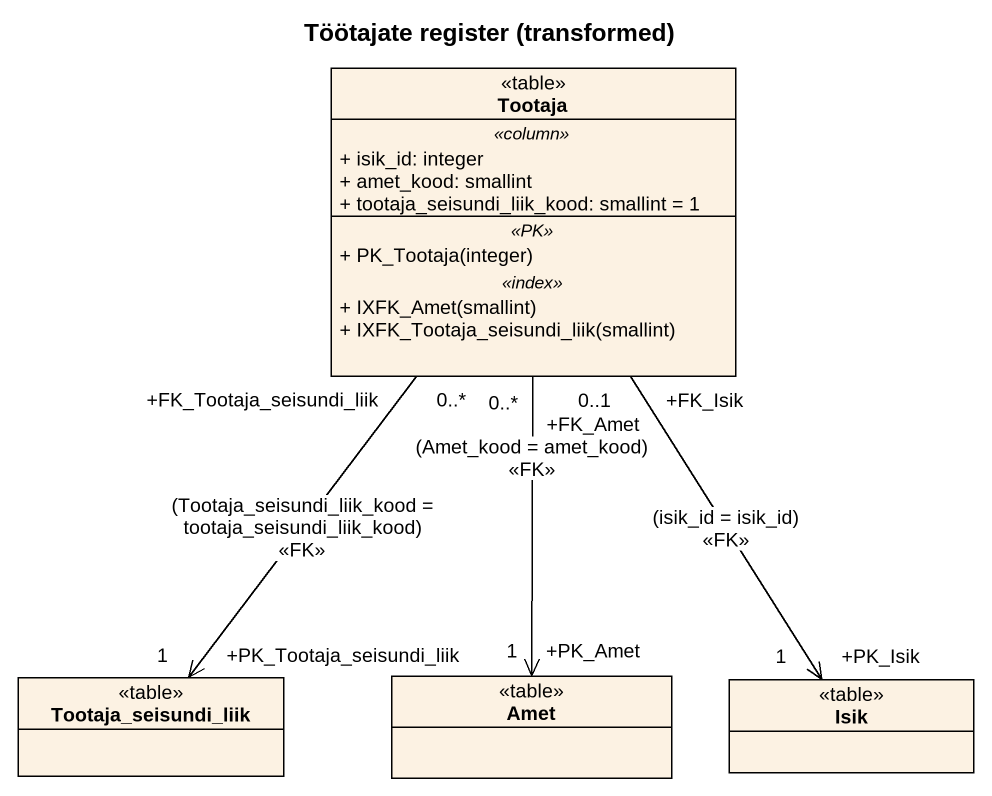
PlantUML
@startuml
title Töötajate register (transformed)
hide circle
hide empty members
skinparam classAttributeIconSize 0
class Tootaja <<table>> {
  .. <<column>> ..
  + isik_id: integer
  + amet_kood: smallint
  + tootaja_seisundi_liik_kood: smallint = 1
  .. <<PK>> ..
  + PK_Tootaja(integer)
  .. <<index>> ..
  + IXFK_Amet(smallint)
  + IXFK_Tootaja_seisundi_liik(smallint)
}
class Tootaja_seisundi_liik <<table>>
class Amet <<table>>
class Isik <<table>>
Tootaja "+FK_Tootaja_seisundi_liik\n0..*" --> "+PK_Tootaja_seisundi_liik\n1" Tootaja_seisundi_liik : (Tootaja_seisundi_liik_kood = tootaja_seisundi_liik_kood)\n<<FK>>
Tootaja "+FK_Amet\n0..*" --> "+PK_Amet\n1" Amet : (Amet_kood = amet_kood)\n<<FK>>
Tootaja "+FK_Isik\n0..1" --> "+PK_Isik\n1" Isik : (isik_id = isik_id)\n<<FK>>
@enduml
